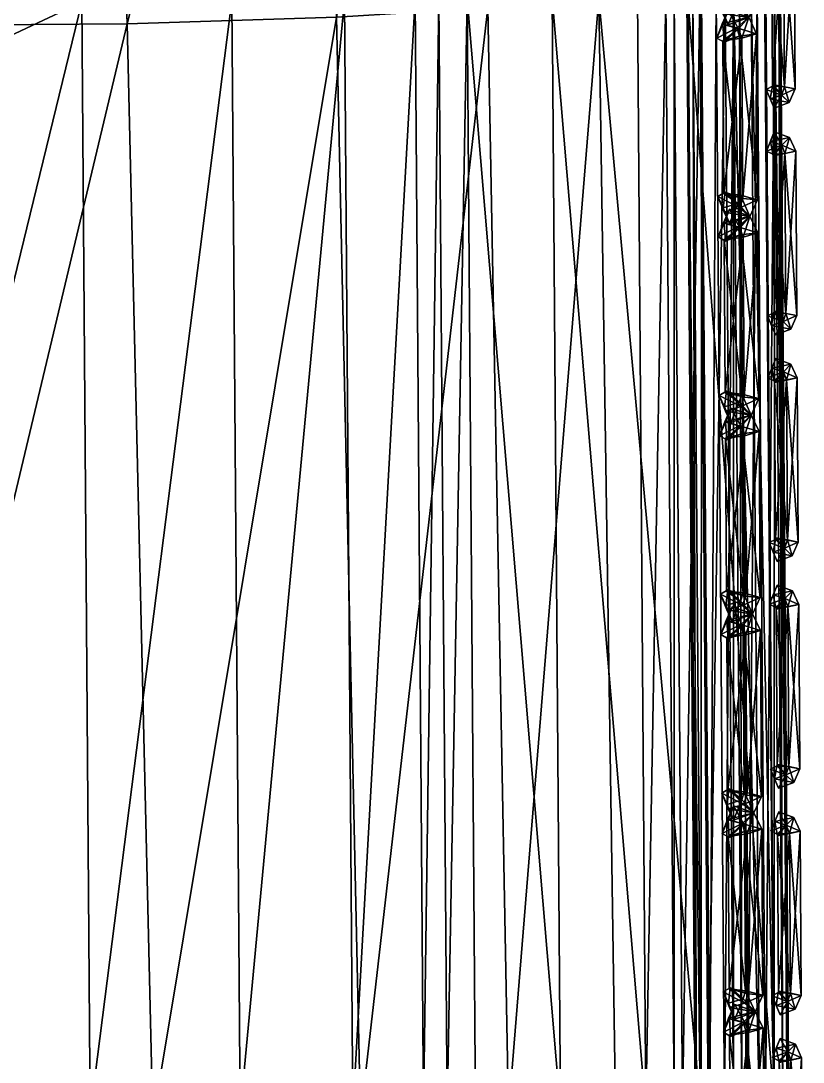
# Model space of a CAD drawing. Header units: centimetres. Extents: x -29.3 to 29.3, y -28.9 to 28.9.
# Drawn here: x 27.92 to 29.325, y 19.743 to 21.614 of the extents above; entities that cross this region are included whole.
import ezdxf

# ---------------------------------------------------------------- set-up
doc = ezdxf.new("R2010")
doc.units = ezdxf.units.CM
doc.layers.get('0').update_dxf_attribs({"true_color": 0xb1581b})

msp = doc.modelspace()

# ---------------------------------------------------------------- meshes
at = {"color": 34, "true_color": 0xb1581b}
mesh = msp.add_polyface(dxfattribs=at)
corners = [(28.4873, 22.9972, 4.4914), (28.5015, 21.6523, 4.3916), (28.2989, 21.6501, 4.3916), (28.5164, 19.6521, 4.482), (28.5282, 17.2791, 4.6208), (28.3256, 17.2785, 4.6208), (28.3139, 19.6507, 4.482), (28.2848, 22.9946, 4.4914), (28.0297, 21.6472, 4.3916), (28.0156, 22.9911, 4.4914), (27.4695, 21.3845, 4.3957), (27.4555, 22.7118, 4.4943), (28.0447, 19.6489, 4.482), (28.0564, 17.2777, 4.6208), (27.4958, 17.0694, 4.6222), (27.4842, 19.4111, 4.485), (26.9428, 19.6394, 19.3538), (27.6402, 19.6349, 19.1367), (27.595, 21.6047, 19.0956), (26.9041, 21.6137, 19.303), (26.0269, 19.6477, 19.569), (25.9979, 21.6302, 19.5077), (26.049, 17.2852, 19.6276), (26.9723, 17.2832, 19.4021), (26.8665, 22.9293, 19.2523), (27.5512, 22.916, 19.0513), (25.9698, 22.9539, 19.4494), (23.3714, 23.0081, 19.8059), (23.3804, 21.6668, 19.882), (24.8367, 21.6496, 19.7029), (24.8188, 22.9826, 19.636), (24.8551, 19.6574, 19.7747), (23.3896, 19.6661, 19.9632), (24.8691, 17.2876, 19.8425), (23.3966, 17.2898, 20.0381), (21.5927, 19.6713, 20.127), (21.5955, 17.2911, 20.2055), (28.0659, 22.9209, 18.8528), (28.1107, 21.6081, 18.892), (28.4449, 22.9387, 18.6548), (28.4867, 21.6201, 18.6902), (28.157, 19.6368, 18.9253), (27.6747, 17.2822, 19.1751), (28.5299, 19.643, 18.7172), (28.1924, 17.2828, 18.9554), (28.563, 17.2846, 18.7404), (26.3937, 20.603, 4.4081), (26.3802, 21.8816, 4.503), (25.0602, 19.562, 4.4246), (25.0474, 20.7761, 4.5147), (26.3674, 22.8189, 4.6467), (25.0352, 21.666, 4.6511), (26.4079, 18.7019, 4.4941), (26.4191, 16.446, 4.6263), (25.0737, 17.757, 4.5063)]
mesh.append_faces([[corners[k] for k in face] for face in [(0, 1, 2), (3, 4, 5), (5, 6, 3), (1, 3, 6), (6, 2, 1), (7, 2, 8), (9, 8, 10), (10, 11, 9), (12, 8, 2), (2, 6, 12), (13, 12, 6), (14, 15, 12), (8, 12, 15), (15, 10, 8), (16, 17, 18), (18, 19, 16), (20, 16, 19), (19, 21, 20), (16, 20, 22), (17, 16, 23), (24, 19, 18), (18, 25, 24), (19, 24, 26), (26, 21, 19), (27, 28, 29), (30, 29, 21), (21, 26, 30), (31, 29, 28), (28, 32, 31), (33, 31, 32), (32, 34, 33), (31, 33, 22), (22, 20, 31), (29, 31, 20), (20, 21, 29), (35, 32, 28), (36, 34, 32), (37, 25, 18), (18, 38, 37), (39, 37, 38), (38, 40, 39), (41, 17, 42), (43, 41, 44), (44, 45, 43), (41, 43, 40), (40, 38, 41), (17, 41, 38), (38, 18, 17), (46, 47, 11), (11, 10, 46), (47, 46, 48), (48, 49, 47), (50, 47, 49), (49, 51, 50), (52, 46, 10), (10, 15, 52), (53, 52, 15), (46, 52, 54), (54, 48, 46)]], dxfattribs={"vtx2": -1, "color": 34})
mesh = msp.add_polyface(dxfattribs=at)
corners = [(29.2993, 19.6574, 15.9319), (29.2843, 21.6607, 15.92), (29.2843, 21.6607, 16.8753), (29.2993, 19.6574, 16.8899), (29.2993, 19.6574, 14.6143), (29.2843, 21.6607, 14.606), (29.2993, 19.6574, 13.0058), (29.2993, 19.6574, 11.2518), (29.2843, 21.6607, 11.2518), (29.2843, 21.6607, 13.0015), (29.273, 19.6572, 17.9469), (29.2581, 21.6605, 17.9296), (29.2318, 21.6602, 17.9382), (29.2468, 19.657, 17.9555), (29.2003, 21.6598, 17.941), (29.1688, 21.6595, 17.9382), (29.1838, 19.6566, 17.9555), (29.1426, 21.6592, 17.9296), (29.1575, 19.6564, 17.9469), (29.2843, 21.6607, 17.4038), (29.2993, 19.6574, 17.4197), (29.2843, 21.6607, 17.6533), (29.2993, 19.6574, 17.6699), (29.2888, 19.6573, 17.9327), (29.2966, 19.6574, 17.9108), (29.2817, 21.6607, 17.8935), (29.2738, 21.6606, 17.9154), (29.1313, 19.6562, 17.8929), (29.1163, 21.659, 17.8756), (29.1163, 21.659, 17.8529), (29.1339, 19.6563, 17.9142), (29.1189, 21.659, 17.8969), (29.1268, 21.6591, 17.9154), (29.1418, 19.6563, 17.9327), (29.2993, 19.6574, 17.8791), (29.2993, 19.6574, 17.8383), (29.2843, 21.6607, 17.8213), (29.2843, 21.6607, 17.8619), (29.2573, 19.6571, 6.1129), (29.2423, 21.6603, 6.072), (29.2738, 21.6606, 7.7697), (29.2258, 19.6569, 4.8482), (29.2108, 21.66, 4.7702), (29.2843, 21.6607, 9.5021), (29.2993, 19.6574, 9.4978), (29.1544, 19.6564, 4.1497), (29.1394, 21.6592, 4.0593), (29.1851, 21.6597, 4.1008), (29.1087, 19.6561, 4.1912), (29.0937, 21.6587, 4.1008), (28.7075, 23.0001, 4.4914), (28.7217, 21.6547, 4.3916), (28.6707, 21.6541, 4.3916), (28.6565, 22.9994, 4.4914), (28.6284, 21.6537, 4.3916), (28.6856, 19.6532, 4.482), (28.6433, 19.6529, 4.482), (28.6142, 22.9989, 4.4914), (28.5015, 21.6523, 4.3916), (28.5164, 19.6521, 4.482), (29.1404, 19.6682, 18.1094), (29.117, 21.6698, 18.0938), (28.958, 21.6551, 18.2882), (28.9882, 19.6608, 18.3066), (29.2724, 19.6747, 17.9153), (29.2558, 21.683, 17.9021), (28.4867, 21.6201, 18.6902), (28.7585, 21.6372, 18.488), (28.7225, 22.9639, 18.4553), (28.9289, 22.9904, 18.2575), (28.7959, 19.6517, 18.5101), (28.5299, 19.643, 18.7172), (28.8746, 21.6563, 4.3916), (28.8895, 19.6546, 4.482), (29.0275, 21.658, 4.3501), (29.0425, 19.6557, 4.4405), (29.2153, 19.6568, 4.3158), (29.2003, 21.6598, 4.2255), (29.2, 19.6567, 4.1912), (29.0785, 21.6585, 4.2255), (29.0934, 19.656, 4.3158), (29.2993, 19.6574, 17.789), (29.2843, 21.6607, 17.7721)]
mesh.append_faces([[corners[k] for k in face] for face in [(0, 1, 2), (2, 3, 0), (1, 0, 4), (4, 5, 1), (6, 7, 8), (8, 9, 6), (4, 6, 9), (9, 5, 4), (10, 11, 12), (13, 12, 14), (14, 15, 16), (15, 17, 18), (19, 20, 3), (3, 2, 19), (20, 19, 21), (21, 22, 20), (23, 24, 25), (25, 26, 23), (26, 11, 10), (27, 28, 29), (30, 31, 28), (17, 32, 33), (32, 31, 30), (34, 35, 36), (36, 37, 34), (24, 34, 37), (37, 25, 24), (38, 39, 40), (41, 42, 39), (40, 43, 44), (7, 44, 43), (43, 8, 7), (45, 46, 47), (48, 49, 46), (50, 51, 52), (53, 52, 54), (55, 52, 51), (56, 54, 52), (57, 54, 58), (59, 58, 54), (60, 61, 62), (62, 63, 60), (61, 60, 64), (64, 65, 61), (66, 67, 68), (67, 62, 69), (62, 67, 70), (67, 66, 71), (72, 51, 50), (51, 72, 73), (72, 74, 75), (76, 77, 42), (78, 47, 77), (75, 74, 79), (80, 79, 49), (81, 22, 21), (21, 82, 81), (35, 81, 82), (82, 36, 35)]], dxfattribs={"vtx2": -1, "color": 34})
at = {"color": 214, "true_color": 0x911cb1}
mesh = msp.add_polyface(dxfattribs=at)
corners = [(29.206, 21.601, 4.3574), (29.1796, 21.6081, 4.3531), (29.1702, 21.5829, 4.3268), (29.2274, 21.6201, 4.3279), (29.1905, 21.6326, 4.3268), (29.2092, 21.5993, 4.298), (29.1811, 21.6075, 4.3005), (29.2413, 21.5904, 4.3303), (29.215, 21.5824, 4.299), (29.2036, 21.9582, 4.3289), (29.1772, 21.9653, 4.3247), (29.1678, 21.9402, 4.2984), (29.1808, 21.9326, 4.2984), (29.1787, 21.9647, 4.2721), (29.2068, 21.9566, 4.2696), (29.2082, 21.9437, 4.3302), (29.1785, 21.935, 4.2984), (29.239, 21.9476, 4.3019), (29.225, 21.9774, 4.2995), (29.2127, 21.9397, 4.2706), (29.2101, 21.6577, 4.3529), (29.1803, 21.6608, 4.3202), (29.2409, 21.6496, 4.3256), (29.2145, 21.652, 4.2935), (29.2057, 21.6431, 4.354), (29.1825, 21.6631, 4.3199), (29.2274, 21.6197, 4.3278), (29.2089, 21.6352, 4.2951), (29.1794, 21.635, 4.351), (29.1697, 21.6555, 4.3211), (29.1907, 21.6067, 4.3288), (29.1809, 21.6272, 4.2989), (29.1881, 21.9898, 4.2984)]
mesh.append_faces([[corners[k] for k in face] for face in [(30, 28, 29), (31, 30, 29)]], dxfattribs={"color": 214})
mesh.append_faces([[corners[k] for k in face] for face in [(0, 1, 2), (3, 4, 1), (1, 0, 3), (5, 6, 4), (4, 3, 5), (7, 3, 0), (8, 5, 3), (3, 7, 8), (4, 6, 2), (2, 1, 4), (9, 10, 11), (11, 12, 9), (12, 11, 13), (13, 14, 12), (15, 9, 12), (12, 16, 15), (17, 18, 9), (9, 15, 17), (19, 14, 18), (18, 17, 19), (16, 12, 14), (14, 19, 16), (20, 15, 16), (16, 21, 20), (22, 17, 15), (15, 20, 22), (23, 19, 17), (17, 22, 23), (21, 16, 19), (19, 23, 21), (24, 20, 21), (21, 25, 24), (26, 22, 20), (20, 24, 26), (27, 23, 22), (22, 26, 27), (25, 21, 23), (23, 27, 25), (28, 24, 25), (25, 29, 28), (30, 26, 24), (24, 28, 30), (31, 27, 26), (26, 30, 31), (29, 25, 27), (27, 31, 29), (32, 13, 11), (11, 10, 32)]], dxfattribs={"vtx2": -1, "color": 214})
at = {"color": 164, "true_color": 0x1c1cb1}
mesh = msp.add_polyface(dxfattribs=at)
corners = [(29.2842, 21.7977, 17.747), (29.2636, 21.8043, 17.7453), (29.2566, 21.7871, 17.7272), (29.268, 21.7813, 17.7272), (29.2979, 21.8115, 17.7271), (29.2706, 21.8214, 17.727), (29.2842, 21.7975, 17.7073), (29.2636, 21.8042, 17.7089), (29.2897, 21.7829, 17.7471), (29.2686, 21.7786, 17.7272), (29.3091, 21.7868, 17.7272), (29.2897, 21.7828, 17.7072), (29.2916, 21.4955, 17.7483), (29.2704, 21.4995, 17.7283), (29.3111, 21.4918, 17.7283), (29.2916, 21.4954, 17.7083), (29.2863, 21.4807, 17.7482), (29.2699, 21.4967, 17.7283), (29.3002, 21.4669, 17.7284), (29.2863, 21.4805, 17.7085), (29.2658, 21.4738, 17.7465), (29.2585, 21.4907, 17.7283), (29.2658, 21.4736, 17.7102), (29.289, 21.9029, 17.7467), (29.2836, 21.8879, 17.7466), (29.2975, 21.8741, 17.7268), (29.3084, 21.899, 17.7268), (29.2836, 21.8877, 17.7069), (29.2631, 21.881, 17.745), (29.2672, 21.9039, 17.7267), (29.2704, 21.8639, 17.7269), (29.2631, 21.8808, 17.7086), (29.2559, 21.8979, 17.7267)]
mesh.append_faces([[corners[k] for k in face] for face in [(30, 28, 32), (31, 30, 32)]], dxfattribs={"color": 164})
mesh.append_faces([[corners[k] for k in face] for face in [(0, 1, 2), (2, 3, 0), (4, 5, 1), (1, 0, 4), (6, 7, 5), (5, 4, 6), (3, 2, 7), (7, 6, 3), (8, 0, 3), (3, 9, 8), (10, 4, 0), (0, 8, 10), (11, 6, 4), (4, 10, 11), (9, 3, 6), (6, 11, 9), (12, 8, 9), (9, 13, 12), (14, 10, 8), (8, 12, 14), (15, 11, 10), (10, 14, 15), (13, 9, 11), (11, 15, 13), (16, 12, 13), (13, 17, 16), (18, 14, 12), (12, 16, 18), (19, 15, 14), (14, 18, 19), (17, 13, 15), (15, 19, 17), (20, 16, 17), (17, 21, 20), (21, 17, 19), (19, 22, 21), (5, 7, 2), (2, 1, 5), (23, 24, 25), (26, 25, 27), (28, 24, 29), (30, 25, 24), (24, 28, 30), (31, 27, 25), (25, 30, 31), (27, 31, 32)]], dxfattribs={"vtx2": -1, "color": 164})
at = {"color": 34, "true_color": 0xb1581b}
mesh = msp.add_polyface(dxfattribs=at)
corners = [(29.3111, 17.2814, 15.9378), (29.2993, 19.6574, 15.9319), (29.2993, 19.6574, 16.8899), (29.3111, 17.2814, 14.6185), (29.2993, 19.6574, 14.6143), (29.2993, 19.6574, 13.0058), (29.2993, 19.6574, 11.2518), (29.3111, 17.2814, 13.0079), (29.2848, 17.2813, 17.9556), (29.273, 19.6572, 17.9469), (29.2468, 19.657, 17.9555), (29.2318, 21.6602, 17.9382), (29.2003, 21.6598, 17.941), (29.2153, 19.6568, 17.9583), (29.2586, 17.2812, 17.9641), (29.1838, 19.6566, 17.9555), (29.1575, 19.6564, 17.9469), (29.1693, 17.2809, 17.9556), (29.1956, 17.281, 17.9641), (29.1688, 21.6595, 17.9382), (29.3111, 17.2814, 16.8971), (29.2993, 19.6574, 17.4197), (29.3111, 17.2814, 17.4277), (29.2993, 19.6574, 17.6699), (29.2888, 19.6573, 17.9327), (29.2966, 19.6574, 17.9108), (29.3006, 17.2814, 17.9413), (29.2738, 21.6606, 17.9154), (29.1163, 21.659, 17.8529), (29.1313, 19.6562, 17.8701), (29.1313, 19.6562, 17.8929), (29.1431, 17.2809, 17.9015), (29.1457, 17.2809, 17.9229), (29.1339, 19.6563, 17.9142), (29.1163, 21.659, 17.8756), (29.1418, 19.6563, 17.9327), (29.1426, 21.6592, 17.9296), (29.1268, 21.6591, 17.9154), (29.1536, 17.2809, 17.9413), (29.2993, 19.6574, 17.8791), (29.3084, 17.2814, 17.9194), (29.2993, 19.6574, 17.8383), (29.3111, 17.2814, 17.8877), (29.2738, 21.6606, 7.7697), (29.2888, 19.6573, 7.7745), (29.2573, 19.6571, 6.1129), (29.2691, 17.2813, 6.1801), (29.2376, 17.2812, 4.9691), (29.2258, 19.6569, 4.8482), (29.2423, 21.6603, 6.072), (29.2993, 19.6574, 9.4978), (29.3111, 17.2814, 11.2518), (29.3111, 17.2814, 9.4956), (29.1851, 21.6597, 4.1008), (29.2, 19.6567, 4.1912), (29.1544, 19.6564, 4.1497), (29.1661, 17.2809, 4.2885), (29.1205, 17.2808, 4.33), (29.1087, 19.6561, 4.1912), (29.1394, 21.6592, 4.0593), (28.7217, 21.6547, 4.3916), (28.7366, 19.6536, 4.482), (28.6856, 19.6532, 4.482), (28.6707, 21.6541, 4.3916), (28.6433, 19.6529, 4.482), (28.6284, 21.6537, 4.3916), (28.5164, 19.6521, 4.482), (29.1584, 17.2911, 18.1185), (29.1404, 19.6682, 18.1094), (28.9882, 19.6608, 18.3066), (29.2852, 17.2926, 17.9213), (29.2724, 19.6747, 17.9153), (28.7959, 19.6517, 18.5101), (28.8245, 17.2869, 18.5275), (28.958, 21.6551, 18.2882), (28.5299, 19.643, 18.7172), (28.7585, 21.6372, 18.488), (28.8895, 19.6546, 4.482), (29.0425, 19.6557, 4.4405), (29.0543, 17.2806, 4.5793), (28.8746, 21.6563, 4.3916), (29.2108, 21.66, 4.7702), (29.2153, 19.6568, 4.3158), (29.2271, 17.2811, 4.4546), (29.2118, 17.2811, 4.33), (29.2003, 21.6598, 4.2255), (29.0934, 19.656, 4.3158), (29.0785, 21.6585, 4.2255), (29.0937, 21.6587, 4.1008), (29.1052, 17.2808, 4.4546), (29.2993, 19.6574, 17.789), (29.3111, 17.2814, 17.8469), (29.3111, 17.2814, 17.7975)]
mesh.append_faces([[corners[k] for k in face] for face in [(0, 1, 2), (3, 4, 1), (5, 4, 3), (6, 5, 7), (8, 9, 10), (11, 10, 9), (12, 13, 10), (14, 10, 13), (15, 16, 17), (13, 15, 18), (15, 13, 12), (16, 15, 19), (20, 2, 21), (22, 21, 23), (24, 9, 8), (25, 24, 26), (9, 24, 27), (28, 29, 30), (31, 30, 29), (32, 33, 30), (34, 30, 33), (35, 16, 36), (33, 35, 37), (35, 33, 32), (16, 35, 38), (39, 25, 40), (41, 39, 42), (43, 44, 45), (46, 45, 44), (47, 48, 45), (49, 45, 48), (50, 6, 51), (44, 50, 52), (50, 44, 43), (53, 54, 55), (56, 55, 54), (57, 58, 55), (59, 55, 58), (60, 61, 62), (63, 62, 64), (65, 64, 66), (67, 68, 69), (70, 71, 68), (69, 72, 73), (72, 69, 74), (75, 72, 76), (77, 78, 79), (77, 61, 60), (78, 77, 80), (81, 48, 82), (83, 82, 48), (84, 54, 82), (85, 82, 54), (79, 78, 86), (87, 86, 78), (88, 58, 86), (89, 86, 58), (90, 41, 91), (23, 90, 92)]], dxfattribs={"vtx2": -1, "color": 34})
at = {"color": 214, "true_color": 0x911cb1}
mesh = msp.add_polyface(dxfattribs=at)
corners = [(29.2083, 21.2438, 4.3858), (29.1819, 21.2508, 4.3816), (29.1726, 21.2257, 4.3552), (29.1855, 21.2181, 4.3552), (29.2297, 21.2629, 4.3563), (29.1928, 21.2754, 4.3552), (29.2115, 21.2421, 4.3264), (29.1834, 21.2502, 4.3289), (29.2129, 21.2292, 4.387), (29.2437, 21.2331, 4.3587), (29.2174, 21.2252, 4.3275), (29.1832, 21.2205, 4.3553), (29.1702, 21.5829, 4.3268), (29.1831, 21.5754, 4.3268), (29.206, 21.601, 4.3574), (29.1811, 21.6075, 4.3005), (29.2092, 21.5993, 4.298), (29.2106, 21.5864, 4.3586), (29.1808, 21.5777, 4.3269), (29.2413, 21.5904, 4.3303), (29.215, 21.5824, 4.299), (29.2125, 21.3005, 4.3813), (29.1826, 21.3035, 4.3487), (29.2433, 21.2923, 4.354), (29.2169, 21.2948, 4.3219), (29.2081, 21.2858, 4.3824), (29.1849, 21.3059, 4.3483), (29.2297, 21.2625, 4.3562), (29.2113, 21.2779, 4.3235), (29.1818, 21.2778, 4.3794), (29.172, 21.2982, 4.3495), (29.193, 21.2495, 4.3572), (29.1833, 21.2699, 4.3273)]
mesh.append_faces([[corners[k] for k in face] for face in [(31, 29, 30), (32, 31, 30)]], dxfattribs={"color": 214})
mesh.append_faces([[corners[k] for k in face] for face in [(0, 1, 2), (2, 3, 0), (4, 5, 1), (1, 0, 4), (6, 7, 5), (5, 4, 6), (3, 2, 7), (7, 6, 3), (8, 0, 3), (9, 4, 0), (0, 8, 9), (10, 6, 4), (4, 9, 10), (6, 10, 11), (5, 7, 2), (2, 1, 5), (12, 13, 14), (13, 12, 15), (15, 16, 13), (17, 14, 13), (13, 18, 17), (14, 17, 19), (18, 13, 16), (16, 20, 18), (21, 17, 18), (18, 22, 21), (23, 19, 17), (17, 21, 23), (24, 20, 19), (19, 23, 24), (22, 18, 20), (20, 24, 22), (25, 21, 22), (22, 26, 25), (27, 23, 21), (21, 25, 27), (28, 24, 23), (23, 27, 28), (26, 22, 24), (24, 28, 26), (29, 25, 26), (26, 30, 29), (31, 27, 25), (25, 29, 31), (32, 28, 27), (27, 31, 32), (30, 26, 28), (28, 32, 30)]], dxfattribs={"vtx2": -1, "color": 214})
at = {"color": 164, "true_color": 0x1c1cb1}
mesh = msp.add_polyface(dxfattribs=at)
corners = [(29.2869, 21.3905, 17.7486), (29.2663, 21.3971, 17.7468), (29.2593, 21.3799, 17.7288), (29.2707, 21.3741, 17.7288), (29.3006, 21.4044, 17.7287), (29.2733, 21.4142, 17.7286), (29.2869, 21.3903, 17.7088), (29.2663, 21.397, 17.7105), (29.2924, 21.3757, 17.7487), (29.2712, 21.3714, 17.7288), (29.3118, 21.3796, 17.7287), (29.2924, 21.3756, 17.7088), (29.2943, 21.0883, 17.7499), (29.2731, 21.0923, 17.7299), (29.3138, 21.0846, 17.7299), (29.2943, 21.0882, 17.7099), (29.289, 21.0735, 17.7498), (29.2726, 21.0895, 17.7299), (29.3029, 21.0597, 17.73), (29.289, 21.0734, 17.7101), (29.2685, 21.0666, 17.7481), (29.2612, 21.0836, 17.7299), (29.2757, 21.0495, 17.73), (29.2685, 21.0665, 17.7118), (29.273, 21.4567, 17.7284), (29.3002, 21.4669, 17.7284), (29.2863, 21.4807, 17.7482), (29.2658, 21.4738, 17.7465), (29.2658, 21.4736, 17.7102), (29.2863, 21.4805, 17.7085), (29.2585, 21.4907, 17.7283)]
mesh.append_faces([[corners[k] for k in face] for face in [(22, 20, 21), (23, 22, 21), (24, 27, 30), (28, 24, 30)]], dxfattribs={"color": 164})
mesh.append_faces([[corners[k] for k in face] for face in [(0, 1, 2), (2, 3, 0), (4, 5, 1), (1, 0, 4), (6, 7, 5), (5, 4, 6), (3, 2, 7), (7, 6, 3), (8, 0, 3), (3, 9, 8), (10, 4, 0), (0, 8, 10), (11, 6, 4), (4, 10, 11), (9, 3, 6), (6, 11, 9), (12, 8, 9), (9, 13, 12), (14, 10, 8), (8, 12, 14), (15, 11, 10), (10, 14, 15), (13, 9, 11), (11, 15, 13), (16, 12, 13), (13, 17, 16), (18, 14, 12), (12, 16, 18), (19, 15, 14), (14, 18, 19), (17, 13, 15), (15, 19, 17), (20, 16, 17), (17, 21, 20), (22, 18, 16), (16, 20, 22), (23, 19, 18), (21, 17, 19), (19, 23, 21), (5, 7, 2), (2, 1, 5), (24, 25, 26), (26, 27, 24), (28, 29, 25), (25, 24, 28)]], dxfattribs={"vtx2": -1, "color": 164})
at = {"color": 214, "true_color": 0x911cb1}
mesh = msp.add_polyface(dxfattribs=at)
corners = [(29.2107, 20.8865, 4.4142), (29.1843, 20.8936, 4.41), (29.1749, 20.8684, 4.3837), (29.1878, 20.8609, 4.3836), (29.2321, 20.9056, 4.3847), (29.1952, 20.9181, 4.3837), (29.2139, 20.8849, 4.3548), (29.1858, 20.893, 4.3573), (29.2153, 20.8719, 4.4154), (29.1855, 20.8632, 4.3837), (29.246, 20.8759, 4.3872), (29.2197, 20.868, 4.3559), (29.2172, 20.586, 4.4382), (29.248, 20.5778, 4.4108), (29.2216, 20.5803, 4.3787), (29.1873, 20.589, 4.4055), (29.1855, 21.2181, 4.3552), (29.1832, 21.2205, 4.3553), (29.2129, 21.2292, 4.387), (29.2115, 21.2421, 4.3264), (29.2148, 20.9432, 4.4097), (29.185, 20.9463, 4.3771), (29.2456, 20.9351, 4.3824), (29.2437, 21.2331, 4.3587), (29.2192, 20.9375, 4.3503), (29.2174, 21.2252, 4.3275), (29.2104, 20.9286, 4.4108), (29.1872, 20.9486, 4.3767), (29.2321, 20.9052, 4.3847), (29.2136, 20.9207, 4.3519), (29.1841, 20.9205, 4.4078), (29.1744, 20.941, 4.3779), (29.1954, 20.8922, 4.3856), (29.1856, 20.9127, 4.3557)]
mesh.append_faces([[corners[k] for k in face] for face in [(32, 30, 31), (33, 32, 31)]], dxfattribs={"color": 214})
mesh.append_faces([[corners[k] for k in face] for face in [(0, 1, 2), (2, 3, 0), (4, 5, 1), (1, 0, 4), (6, 7, 5), (5, 4, 6), (3, 2, 7), (7, 6, 3), (8, 0, 3), (3, 9, 8), (10, 4, 0), (0, 8, 10), (11, 6, 4), (4, 10, 11), (9, 3, 6), (6, 11, 9), (12, 8, 9), (13, 10, 8), (14, 11, 10), (15, 9, 11), (5, 7, 2), (2, 1, 5), (16, 17, 18), (17, 16, 19), (20, 18, 17), (17, 21, 20), (22, 23, 18), (18, 20, 22), (24, 25, 23), (23, 22, 24), (21, 17, 25), (25, 24, 21), (26, 20, 21), (21, 27, 26), (28, 22, 20), (20, 26, 28), (29, 24, 22), (22, 28, 29), (27, 21, 24), (24, 29, 27), (30, 26, 27), (27, 31, 30), (32, 28, 26), (26, 30, 32), (33, 29, 28), (28, 32, 33), (31, 27, 29), (29, 33, 31)]], dxfattribs={"vtx2": -1, "color": 214})
at = {"color": 164, "true_color": 0x1c1cb1}
mesh = msp.add_polyface(dxfattribs=at)
corners = [(29.306, 20.59, 17.7318), (29.2787, 20.5998, 17.7318), (29.2716, 20.5827, 17.75), (29.2923, 20.5761, 17.7518), (29.2922, 20.576, 17.712), (29.2716, 20.5826, 17.7137), (29.2896, 20.9833, 17.7502), (29.269, 20.9899, 17.7484), (29.2619, 20.9727, 17.7303), (29.2734, 20.9669, 17.7304), (29.3033, 20.9972, 17.7302), (29.276, 21.007, 17.7302), (29.2896, 20.9831, 17.7104), (29.269, 20.9898, 17.7121), (29.2951, 20.9686, 17.7503), (29.2739, 20.9642, 17.7304), (29.3145, 20.9724, 17.7303), (29.2951, 20.9684, 17.7104), (29.297, 20.6812, 17.7514), (29.2758, 20.6851, 17.7315), (29.3164, 20.6774, 17.7315), (29.297, 20.681, 17.7115), (29.2917, 20.6663, 17.7514), (29.2753, 20.6823, 17.7315), (29.3056, 20.6525, 17.7316), (29.2917, 20.6662, 17.7117), (29.2711, 20.6594, 17.7497), (29.2639, 20.6764, 17.7315), (29.2784, 20.6423, 17.7316), (29.2711, 20.6593, 17.7134), (29.3029, 21.0597, 17.73), (29.2757, 21.0495, 17.73), (29.2685, 21.0665, 17.7118)]
mesh.append_faces([[corners[k] for k in face] for face in [(28, 26, 27), (29, 28, 27)]], dxfattribs={"color": 164})
mesh.append_faces([[corners[k] for k in face] for face in [(0, 1, 2), (2, 3, 0), (4, 5, 1), (1, 0, 4), (6, 7, 8), (8, 9, 6), (10, 11, 7), (7, 6, 10), (12, 13, 11), (11, 10, 12), (9, 8, 13), (13, 12, 9), (14, 6, 9), (9, 15, 14), (16, 10, 6), (6, 14, 16), (17, 12, 10), (10, 16, 17), (15, 9, 12), (12, 17, 15), (18, 14, 15), (15, 19, 18), (20, 16, 14), (14, 18, 20), (21, 17, 16), (16, 20, 21), (19, 15, 17), (17, 21, 19), (22, 18, 19), (19, 23, 22), (24, 20, 18), (18, 22, 24), (25, 21, 20), (20, 24, 25), (23, 19, 21), (21, 25, 23), (26, 22, 23), (23, 27, 26), (28, 24, 22), (22, 26, 28), (29, 25, 24), (24, 28, 29), (27, 23, 25), (25, 29, 27), (11, 13, 8), (8, 7, 11), (30, 31, 32)]], dxfattribs={"vtx2": -1, "color": 164})
at = {"color": 214, "true_color": 0x911cb1}
mesh = msp.add_polyface(dxfattribs=at)
corners = [(29.213, 20.5293, 4.4426), (29.1866, 20.5364, 4.4384), (29.1772, 20.5112, 4.4121), (29.1902, 20.5036, 4.412), (29.2344, 20.5484, 4.4131), (29.1975, 20.5609, 4.4121), (29.2162, 20.5276, 4.3832), (29.1881, 20.5357, 4.3858), (29.2176, 20.5147, 4.4439), (29.1879, 20.506, 4.4121), (29.2484, 20.5187, 4.4156), (29.2221, 20.5107, 4.3843), (29.2195, 20.2287, 4.4666), (29.1897, 20.2318, 4.4339), (29.2503, 20.2206, 4.4392), (29.2239, 20.223, 4.4071), (29.1919, 20.2342, 4.4336), (29.2151, 20.2141, 4.4676), (29.1855, 20.8632, 4.3837), (29.1873, 20.589, 4.4055), (29.2172, 20.586, 4.4382), (29.2153, 20.8719, 4.4154), (29.248, 20.5778, 4.4108), (29.246, 20.8759, 4.3872), (29.2216, 20.5803, 4.3787), (29.2197, 20.868, 4.3559), (29.2128, 20.5713, 4.4392), (29.1896, 20.5914, 4.4051), (29.2344, 20.548, 4.4131), (29.216, 20.5634, 4.3804), (29.1865, 20.5633, 4.4362), (29.1767, 20.5838, 4.4064), (29.1977, 20.535, 4.414), (29.188, 20.5555, 4.3842)]
mesh.append_faces([[corners[k] for k in face] for face in [(32, 30, 31), (33, 32, 31)]], dxfattribs={"color": 214})
mesh.append_faces([[corners[k] for k in face] for face in [(0, 1, 2), (2, 3, 0), (4, 5, 1), (1, 0, 4), (6, 7, 5), (5, 4, 6), (3, 2, 7), (7, 6, 3), (8, 0, 3), (3, 9, 8), (10, 4, 0), (0, 8, 10), (11, 6, 4), (4, 10, 11), (9, 3, 6), (6, 11, 9), (12, 8, 9), (9, 13, 12), (14, 10, 8), (8, 12, 14), (15, 11, 10), (10, 14, 15), (13, 9, 11), (11, 15, 13), (13, 16, 17), (16, 13, 15), (5, 7, 2), (2, 1, 5), (18, 19, 20), (21, 20, 22), (23, 22, 24), (25, 24, 19), (26, 20, 19), (19, 27, 26), (28, 22, 20), (20, 26, 28), (29, 24, 22), (22, 28, 29), (27, 19, 24), (24, 29, 27), (30, 26, 27), (27, 31, 30), (32, 28, 26), (26, 30, 32), (33, 29, 28), (28, 32, 33), (31, 27, 29), (29, 33, 31)]], dxfattribs={"vtx2": -1, "color": 214})
at = {"color": 164, "true_color": 0x1c1cb1}
mesh = msp.add_polyface(dxfattribs=at)
corners = [(29.2949, 20.1689, 17.7533), (29.2743, 20.1756, 17.7516), (29.2673, 20.1584, 17.7335), (29.3087, 20.1828, 17.7334), (29.2814, 20.1926, 17.7334), (29.2949, 20.1688, 17.7136), (29.2743, 20.1754, 17.7153), (29.3199, 20.158, 17.7335), (29.3004, 20.154, 17.7136), (29.2923, 20.5761, 17.7518), (29.2716, 20.5827, 17.75), (29.2646, 20.5656, 17.7319), (29.2761, 20.5597, 17.732), (29.2716, 20.5826, 17.7137), (29.2922, 20.576, 17.712), (29.2978, 20.5614, 17.7519), (29.2766, 20.557, 17.732), (29.3172, 20.5652, 17.7319), (29.306, 20.59, 17.7318), (29.2978, 20.5612, 17.712), (29.2997, 20.274, 17.753), (29.2784, 20.2779, 17.7331), (29.3191, 20.2702, 17.7331), (29.2997, 20.2738, 17.7131), (29.2943, 20.2592, 17.753), (29.2779, 20.2752, 17.7331), (29.3083, 20.2453, 17.7332), (29.2943, 20.259, 17.7133), (29.2738, 20.2522, 17.7513), (29.2666, 20.2692, 17.7331), (29.2811, 20.2351, 17.7332), (29.2738, 20.2521, 17.715), (29.2787, 20.5998, 17.7318)]
mesh.append_faces([[corners[k] for k in face] for face in [(30, 28, 29), (31, 30, 29)]], dxfattribs={"color": 164})
mesh.append_faces([[corners[k] for k in face] for face in [(0, 1, 2), (3, 4, 1), (1, 0, 3), (5, 6, 4), (4, 3, 5), (7, 3, 0), (8, 5, 3), (4, 6, 2), (2, 1, 4), (9, 10, 11), (11, 12, 9), (12, 11, 13), (13, 14, 12), (15, 9, 12), (12, 16, 15), (17, 18, 9), (9, 15, 17), (19, 14, 18), (18, 17, 19), (16, 12, 14), (14, 19, 16), (20, 15, 16), (16, 21, 20), (22, 17, 15), (15, 20, 22), (23, 19, 17), (17, 22, 23), (21, 16, 19), (19, 23, 21), (24, 20, 21), (21, 25, 24), (26, 22, 20), (20, 24, 26), (27, 23, 22), (22, 26, 27), (25, 21, 23), (23, 27, 25), (28, 24, 25), (25, 29, 28), (30, 26, 24), (24, 28, 30), (31, 27, 26), (26, 30, 31), (29, 25, 27), (27, 31, 29), (32, 13, 11), (11, 10, 32)]], dxfattribs={"vtx2": -1, "color": 164})
at = {"color": 214, "true_color": 0x911cb1}
mesh = msp.add_polyface(dxfattribs=at)
corners = [(29.2154, 20.172, 4.471), (29.189, 20.1791, 4.4668), (29.1796, 20.1539, 4.4405), (29.1925, 20.1464, 4.4405), (29.2368, 20.1911, 4.4416), (29.1999, 20.2036, 4.4405), (29.2186, 20.1704, 4.4117), (29.1905, 20.1785, 4.4142), (29.22, 20.1574, 4.4723), (29.1902, 20.1487, 4.4405), (29.2507, 20.1614, 4.444), (29.2244, 20.1535, 4.4127), (29.2219, 19.8715, 4.495), (29.192, 19.8746, 4.4623), (29.2527, 19.8634, 4.4677), (29.2263, 19.8658, 4.4356), (29.2175, 19.8569, 4.4961), (29.1943, 19.8769, 4.462), (29.2207, 19.849, 4.4372), (29.1912, 19.8488, 4.4931), (29.1815, 19.8693, 4.4632), (29.2151, 20.2141, 4.4676), (29.2195, 20.2287, 4.4666), (29.1897, 20.2318, 4.4339), (29.2368, 20.1907, 4.4415), (29.2503, 20.2206, 4.4392), (29.2183, 20.2062, 4.4088), (29.2239, 20.223, 4.4071), (29.1919, 20.2342, 4.4336), (29.1888, 20.2061, 4.4646), (29.1791, 20.2265, 4.4348), (29.2001, 20.1777, 4.4425), (29.1903, 20.1982, 4.4126)]
mesh.append_faces([[corners[k] for k in face] for face in [(31, 29, 30), (32, 31, 30)]], dxfattribs={"color": 214})
mesh.append_faces([[corners[k] for k in face] for face in [(0, 1, 2), (2, 3, 0), (4, 5, 1), (1, 0, 4), (6, 7, 5), (5, 4, 6), (3, 2, 7), (7, 6, 3), (8, 0, 3), (3, 9, 8), (10, 4, 0), (0, 8, 10), (11, 6, 4), (4, 10, 11), (9, 3, 6), (6, 11, 9), (12, 8, 9), (9, 13, 12), (14, 10, 8), (8, 12, 14), (15, 11, 10), (10, 14, 15), (13, 9, 11), (11, 15, 13), (16, 12, 13), (13, 17, 16), (18, 15, 14), (17, 13, 15), (15, 18, 17), (19, 16, 17), (17, 20, 19), (20, 17, 18), (5, 7, 2), (2, 1, 5), (21, 22, 23), (24, 25, 22), (22, 21, 24), (26, 27, 25), (25, 24, 26), (27, 26, 28), (29, 21, 28), (28, 30, 29), (31, 24, 21), (21, 29, 31), (32, 26, 24), (24, 31, 32), (30, 28, 26), (26, 32, 30)]], dxfattribs={"vtx2": -1, "color": 214})
at = {"color": 164, "true_color": 0x1c1cb1}
mesh = msp.add_polyface(dxfattribs=at)
corners = [(29.2976, 19.7617, 17.7549), (29.277, 19.7684, 17.7532), (29.27, 19.7512, 17.7351), (29.3113, 19.7756, 17.735), (29.284, 19.7854, 17.735), (29.2976, 19.7616, 17.7152), (29.277, 19.7682, 17.7169), (29.2814, 19.7454, 17.7351), (29.3225, 19.7509, 17.7351), (29.3031, 19.747, 17.7551), (29.3031, 19.7468, 17.7152), (29.2673, 20.1584, 17.7335), (29.2787, 20.1526, 17.7336), (29.2949, 20.1689, 17.7533), (29.2743, 20.1754, 17.7153), (29.2949, 20.1688, 17.7136), (29.3005, 20.1542, 17.7535), (29.2793, 20.1498, 17.7336), (29.3199, 20.158, 17.7335), (29.3087, 20.1828, 17.7334), (29.3004, 20.154, 17.7136), (29.3023, 19.8668, 17.7546), (29.2811, 19.8707, 17.7347), (29.3218, 19.863, 17.7347), (29.3023, 19.8666, 17.7147), (29.297, 19.852, 17.7546), (29.2806, 19.868, 17.7347), (29.3109, 19.8381, 17.7348), (29.297, 19.8518, 17.7149), (29.2765, 19.8451, 17.7529), (29.2693, 19.862, 17.7347), (29.2837, 19.8279, 17.7348), (29.2765, 19.8449, 17.7166)]
mesh.append_faces([[corners[k] for k in face] for face in [(31, 29, 30), (32, 31, 30)]], dxfattribs={"color": 164})
mesh.append_faces([[corners[k] for k in face] for face in [(0, 1, 2), (3, 4, 1), (1, 0, 3), (5, 6, 4), (4, 3, 5), (7, 2, 6), (6, 5, 7), (8, 3, 0), (0, 9, 8), (10, 5, 3), (3, 8, 10), (4, 6, 2), (2, 1, 4), (11, 12, 13), (12, 11, 14), (14, 15, 12), (16, 13, 12), (12, 17, 16), (13, 16, 18), (19, 18, 20), (17, 12, 15), (15, 20, 17), (21, 16, 17), (17, 22, 21), (23, 18, 16), (16, 21, 23), (24, 20, 18), (18, 23, 24), (22, 17, 20), (20, 24, 22), (25, 21, 22), (22, 26, 25), (27, 23, 21), (21, 25, 27), (28, 24, 23), (23, 27, 28), (26, 22, 24), (24, 28, 26), (29, 25, 26), (26, 30, 29), (31, 27, 25), (25, 29, 31), (32, 28, 27), (27, 31, 32), (30, 26, 28), (28, 32, 30)]], dxfattribs={"vtx2": -1, "color": 164})
at = {"color": 214, "true_color": 0x911cb1}
mesh = msp.add_polyface(dxfattribs=at)
corners = [(29.2177, 19.8148, 4.4994), (29.1913, 19.8219, 4.4952), (29.1819, 19.7967, 4.4689), (29.1949, 19.7892, 4.4689), (29.2391, 19.8339, 4.47), (29.2022, 19.8464, 4.4689), (29.2209, 19.8131, 4.4401), (29.1928, 19.8212, 4.4426), (29.2223, 19.8002, 4.5007), (29.1926, 19.7915, 4.4689), (29.2531, 19.8042, 4.4724), (29.2268, 19.7962, 4.4411), (29.2242, 19.5142, 4.5234), (29.1944, 19.5173, 4.4907), (29.255, 19.5061, 4.4961), (29.2286, 19.5085, 4.464), (29.2198, 19.4996, 4.5245), (29.1966, 19.5197, 4.4904), (29.2415, 19.4762, 4.4983), (29.223, 19.4917, 4.4656), (29.1935, 19.4916, 4.5215), (29.1838, 19.512, 4.4916), (29.195, 19.4837, 4.4694), (29.2048, 19.4633, 4.4993), (29.2391, 19.8335, 4.4699), (29.2527, 19.8634, 4.4677), (29.2219, 19.8715, 4.495), (29.2175, 19.8569, 4.4961), (29.2207, 19.849, 4.4372), (29.2024, 19.8205, 4.4709), (29.1912, 19.8488, 4.4931), (29.1927, 19.841, 4.441), (29.1815, 19.8693, 4.4632)]
mesh.append_faces([[corners[k] for k in face] for face in [(23, 20, 21), (29, 30, 32), (31, 29, 32)]], dxfattribs={"color": 214})
mesh.append_faces([[corners[k] for k in face] for face in [(0, 1, 2), (2, 3, 0), (4, 5, 1), (1, 0, 4), (6, 7, 5), (5, 4, 6), (3, 2, 7), (7, 6, 3), (8, 0, 3), (3, 9, 8), (10, 4, 0), (0, 8, 10), (11, 6, 4), (4, 10, 11), (9, 3, 6), (6, 11, 9), (12, 8, 9), (9, 13, 12), (14, 10, 8), (8, 12, 14), (15, 11, 10), (10, 14, 15), (13, 9, 11), (11, 15, 13), (16, 12, 13), (13, 17, 16), (18, 14, 12), (12, 16, 18), (19, 15, 14), (14, 18, 19), (17, 13, 15), (15, 19, 17), (20, 16, 17), (17, 21, 20), (21, 17, 19), (19, 22, 21), (5, 7, 2), (2, 1, 5), (24, 25, 26), (26, 27, 24), (25, 24, 28), (29, 24, 27), (27, 30, 29), (31, 28, 24), (24, 29, 31), (28, 31, 32)]], dxfattribs={"vtx2": -1, "color": 214})
at = {"color": 164, "true_color": 0x1c1cb1}
mesh = msp.add_polyface(dxfattribs=at)
corners = [(29.3003, 19.3546, 17.7565), (29.2797, 19.3612, 17.7548), (29.2727, 19.344, 17.7367), (29.2841, 19.3382, 17.7367), (29.314, 19.3684, 17.7366), (29.2867, 19.3783, 17.7366), (29.3003, 19.3544, 17.7168), (29.2797, 19.3611, 17.7185), (29.3058, 19.3398, 17.7567), (29.2846, 19.3355, 17.7368), (29.3252, 19.3437, 17.7367), (29.3058, 19.3397, 17.7168), (29.27, 19.7512, 17.7351), (29.2814, 19.7454, 17.7351), (29.2976, 19.7617, 17.7549), (29.3031, 19.747, 17.7551), (29.282, 19.7426, 17.7352), (29.2976, 19.7616, 17.7152), (29.3031, 19.7468, 17.7152), (29.305, 19.4596, 17.7562), (29.2838, 19.4635, 17.7363), (29.3245, 19.4558, 17.7363), (29.3225, 19.7509, 17.7351), (29.305, 19.4595, 17.7163), (29.2997, 19.4448, 17.7562), (29.2833, 19.4608, 17.7363), (29.3136, 19.4309, 17.7364), (29.2997, 19.4446, 17.7165), (29.2792, 19.4379, 17.7545), (29.2719, 19.4548, 17.7363), (29.2864, 19.4208, 17.7364), (29.2792, 19.4377, 17.7182)]
mesh.append_faces([[corners[k] for k in face] for face in [(30, 28, 29), (31, 30, 29)]], dxfattribs={"color": 164})
mesh.append_faces([[corners[k] for k in face] for face in [(0, 1, 2), (2, 3, 0), (4, 5, 1), (1, 0, 4), (6, 7, 5), (5, 4, 6), (3, 2, 7), (7, 6, 3), (8, 0, 3), (3, 9, 8), (10, 4, 0), (0, 8, 10), (11, 6, 4), (4, 10, 11), (9, 3, 6), (6, 11, 9), (5, 7, 2), (2, 1, 5), (12, 13, 14), (15, 14, 13), (13, 16, 15), (16, 13, 17), (17, 18, 16), (19, 15, 16), (16, 20, 19), (21, 22, 15), (15, 19, 21), (23, 18, 22), (22, 21, 23), (20, 16, 18), (18, 23, 20), (24, 19, 20), (20, 25, 24), (26, 21, 19), (19, 24, 26), (27, 23, 21), (21, 26, 27), (25, 20, 23), (23, 27, 25), (28, 24, 25), (25, 29, 28), (30, 26, 24), (24, 28, 30), (31, 27, 26), (26, 30, 31), (29, 25, 27), (27, 31, 29)]], dxfattribs={"vtx2": -1, "color": 164})

doc.saveas('drawing.dxf')
